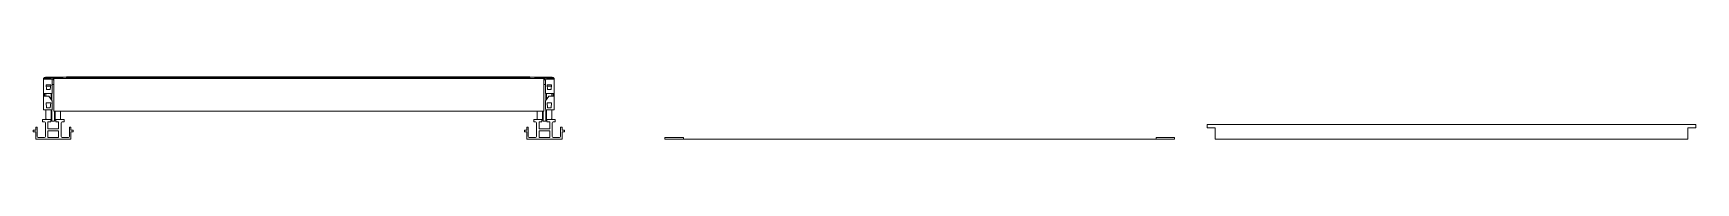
# Model space of a CAD drawing. Header units: millimetres. Extents: x -380 to 34475, y -4 to 3612.
# Drawn here: x 7899 to 11301, y 0 to 127 of the extents above; entities that cross this region are included whole.
import ezdxf

# ---------------------------------------------------------------- set-up
doc = ezdxf.new("R2010")
doc.units = ezdxf.units.MM
doc.header["$LTSCALE"] = 0.5
doc.layers.add('Видимый контур (ГОСТ)', color=7, linetype='Continuous', lineweight=0)

# ---------------------------------------------------------------- blocks, each defined once
blk = doc.blocks.new('*U19')
at = {"layer": 'Видимый контур (ГОСТ)'}
for p, q in [((21, 93.5), (21, 122.5)), ((25, 122.5), (21, 122.5)), ((23.3, 123.6), (21.7, 124.7)), ((25, 126.5), (57, 126.5)), ((57, 124.5), (25, 124.5)), ((25, 122.5), (37, 122.5)), ((27.3, 101.1), (26.3, 111.1)), ((26.3, 111.1), (35.8, 111.1)), ((35.4, 108), (27.5, 108)), ((35.8, 111.1), (34.7, 101.1)), ((39, 120.5), (39, 93.5)), ((42, 111.5), (39, 111.5)), ((40.5, 121.5), (40.5, 124.5)), ((41.5, 121.5), (40.5, 121.5)), ((41.5, 124.5), (41.5, 121.5)), ((42, 124), (1045, 124)), ((42, 124), (42, 121)), ((42, 60), (42, 121)), ((68.3, 126.5), (57, 126.5)), ((60.3, 124.7), (59.3, 124)), ((68.3, 125.8), (68.3, 127)), ((68.3, 127), (1016.3, 127)), ((68.3, 125.8), (68.3, 125.2)), ((1016.3, 125.8), (68.3, 125.8)), ((68.3, 125.2), (68.3, 124)), ((1016.3, 127), (1016.3, 125.8)), ((1028.3, 126.5), (1016.3, 126.5)), ((1016.3, 125.2), (1016.3, 125.8)), ((1016.3, 124), (1016.3, 125.2)), ((1027.7, 124), (1026.7, 124.7)), ((1030, 126.5), (1028.3, 126.5)), ((1030, 126.5), (1062, 126.5)), ((1062, 124.5), (1030, 124.5)), ((1045, 121), (1045, 124)), ((1045, 121), (1045, 60)), ((1048, 111.5), (1045, 111.5)), ((1045.5, 121.5), (1045.5, 124.5)), ((1046.5, 121.5), (1045.5, 121.5)), ((1046.5, 124.5), (1046.5, 121.5)), ((1048, 93.5), (1048, 120.5)), ((1050, 122.5), (1062, 122.5)), ((1052.3, 101.1), (1051.3, 111.1)), ((1051.3, 111.1), (1060.8, 111.1)), ((1059.5, 108), (1051.6, 108)), ((1060.8, 111.1), (1059.7, 101.1)), ((1066, 122.5), (1062, 122.5)), ((1065.3, 124.7), (1063.7, 123.6)), ((1066, 122.5), (1066, 93.5)), ((21, 92.5), (21, 93.5)), ((25, 93.5), (21, 93.5)), ((21, 87.5), (21, 92.5)), ((21, 59.5), (21, 87.5)), ((21, 87.5), (25, 87.5)), ((23, 93.5), (23, 92.5)), ((23, 92.5), (23, 87.5)), ((25, 93.5), (39, 93.5)), ((32, 87.5), (25, 87.5)), ((26, 93.5), (26, 87.5)), ((27.3, 64.1), (26.3, 74.1)), ((26.3, 74.1), (35.8, 74.1)), ((34.7, 101.1), (27.3, 101.1)), ((39, 78.5), (32, 87.5)), ((35.8, 74.1), (34.7, 64.1)), ((37, 93.5), (37, 81.1)), ((38.3, 93.5), (38.3, 79.4)), ((39, 78.5), (39, 61.5)), ((1048, 93.5), (1062, 93.5)), ((1055, 87.5), (1048, 78.5)), ((1048, 61.5), (1048, 78.5)), ((1048.7, 93.5), (1048.7, 79.4)), ((1050, 93.5), (1050, 81.1)), ((1052.3, 64.1), (1051.3, 74.1)), ((1051.3, 74.1), (1060.8, 74.1)), ((1059.7, 101.1), (1052.3, 101.1)), ((1062, 87.5), (1055, 87.5)), ((1060.8, 74.1), (1059.7, 64.1)), ((1061, 93.5), (1061, 87.5)), ((1066, 93.5), (1062, 93.5)), ((1062, 87.5), (1066, 87.5)), ((1064, 92.5), (1064, 93.5)), ((1064, 87.5), (1064, 92.5)), ((1066, 93.5), (1066, 92.5)), ((1066, 92.5), (1066, 87.5)), ((1066, 87.5), (1066, 59.5)), ((19, 40), (19, 35)), ((36, 40), (19, 40)), ((19, 35), (23, 35)), ((21, 59.5), (25, 59.5)), ((37, 59.5), (25, 59.5)), ((26, 59.5), (26, 41.5)), ((34.7, 64.1), (27.3, 64.1)), ((30, 35), (36, 35)), ((30, 21), (30, 35)), ((37, 40), (36, 40)), ((36, 35), (36, 40)), ((37, 59.5), (37, 40)), ((37, 40), (38.3, 36.5)), ((38.3, 60), (38.3, 36.5)), ((38.3, 36.5), (43.7, 36.5)), ((42, 60), (42, 57)), ((1045, 57), (42, 57)), ((43.7, 57), (43.7, 36.5)), ((45, 40), (43.7, 36.5)), ((45, 57), (45, 40)), ((46, 40), (45, 40)), ((46, 40), (46, 35)), ((63, 40), (46, 40)), ((46, 35), (52, 35)), ((52, 35), (52, 21)), ((56, 57), (56, 41.5)), ((59, 35), (63, 35)), ((63, 35), (63, 40)), ((1024, 40), (1024, 35)), ((1041, 40), (1024, 40)), ((1024, 35), (1028, 35)), ((1031, 57), (1031, 41.5)), ((1035, 35), (1041, 35)), ((1035, 21), (1035, 35)), ((1042, 40), (1041, 40)), ((1041, 35), (1041, 40)), ((1042, 57), (1042, 40)), ((1042, 40), (1043.3, 36.5)), ((1043.3, 57), (1043.3, 36.5)), ((1043.3, 36.5), (1048.7, 36.5)), ((1045, 57), (1045, 60)), ((1048.7, 60), (1048.7, 36.5)), ((1050, 40), (1048.7, 36.5)), ((1062, 59.5), (1050, 59.5)), ((1050, 59.5), (1050, 40)), ((1051, 40), (1050, 40)), ((1051, 40), (1051, 35)), ((1068, 40), (1051, 40)), ((1051, 35), (1057, 35)), ((1059.7, 64.1), (1052.3, 64.1)), ((1057, 35), (1057, 21)), ((1061, 59.5), (1061, 41.5)), ((1062, 59.5), (1066, 59.5)), ((1064, 35), (1068, 35)), ((1068, 35), (1068, 40)), ((0, 18), (0, 15)), ((5, 18), (0, 18)), ((0, 15), (5, 15)), ((5, 24), (5, 18)), ((8, 24), (5, 24)), ((5, 15), (5, 0)), ((5, 0), (77, 0)), ((8, 5), (8, 24)), ((23, 3), (10, 3)), ((25, 33), (25, 5)), ((52, 21), (30, 21)), ((30, 3), (30, 17)), ((30, 17), (52, 17)), ((52, 3), (30, 3)), ((52, 17), (52, 3)), ((57, 5), (57, 33)), ((72, 3), (59, 3)), ((74, 24), (74, 5)), ((77, 24), (74, 24)), ((77, 18), (77, 24)), ((82, 18), (77, 18)), ((77, 15), (82, 15)), ((77, 0), (77, 15)), ((82, 15), (82, 18)), ((1005, 18), (1005, 15)), ((1010, 18), (1005, 18)), ((1005, 15), (1010, 15)), ((1010, 24), (1010, 18)), ((1013, 24), (1010, 24)), ((1010, 15), (1010, 0)), ((1010, 0), (1082, 0)), ((1013, 5), (1013, 24)), ((1028, 3), (1015, 3)), ((1030, 33), (1030, 5)), ((1057, 21), (1035, 21)), ((1035, 3), (1035, 17)), ((1035, 17), (1057, 17)), ((1057, 3), (1035, 3)), ((1057, 17), (1057, 3)), ((1062, 5), (1062, 33)), ((1077, 3), (1064, 3)), ((1079, 24), (1079, 5)), ((1082, 24), (1079, 24)), ((1082, 18), (1082, 24)), ((1087, 18), (1082, 18)), ((1082, 15), (1087, 15)), ((1082, 0), (1082, 15)), ((1087, 15), (1087, 18))]:
    blk.add_line(p, q, dxfattribs=at)
for centre, radius, start, end in [((25, 122.5), 4, 161.055, 180), ((25, 122.5), 4, 90, 146.5775), ((25, 122.5), 2, 176.5775, 180), ((25, 122.5), 2, 90, 146.5775), ((27.5, 106.5), 1.5, 90, 126.5606), ((37, 120.5), 2, 0, 90), ((57, 122.5), 4, 33.4225, 90), ((57, 122.5), 2, 48.5904, 90), ((1030, 122.5), 4, 90, 146.5775), ((1030, 122.5), 2, 90, 131.4096), ((1050, 120.5), 2, 90, 180), ((1059.5, 106.5), 1.5, 53.4394, 90), ((1062, 122.5), 4, 33.4225, 90), ((1062, 122.5), 2, 33.4225, 90), ((1062, 122.5), 2, 0, 3.4225), ((1062, 122.5), 4, 0, 18.945), ((23, 33), 2, 0, 90), ((27.5, 41.5), 1.5, 180, 270), ((37, 61.5), 2, 270, 0), ((54.5, 41.5), 1.5, 270, 0), ((59, 33), 2, 90, 180), ((1028, 33), 2, 0, 90), ((1032.5, 41.5), 1.5, 180, 270), ((1050, 61.5), 2, 180, 270), ((1059.5, 41.5), 1.5, 270, 0), ((1064, 33), 2, 90, 180), ((10, 5), 2, 180, 270), ((23, 5), 2, 270, 0), ((59, 5), 2, 180, 270), ((72, 5), 2, 270, 0), ((1015, 5), 2, 180, 270), ((1028, 5), 2, 270, 0), ((1064, 5), 2, 180, 270), ((1077, 5), 2, 270, 0)]:
    blk.add_arc(centre, radius, start, end, dxfattribs=at)
for points, knots in [([(21.7, 124.7), (21.7, 124.7), (21.6, 124.7), (21.6, 124.6), (21.6, 124.5), (21.5, 124.4), (21.4, 124.3), (21.3, 124), (21.3, 123.9), (21.2, 123.8)], [0.6164668, 0.6164668, 0.6164668, 0.6164668, 0.6541513, 0.6541513, 0.6918358, 0.6918358, 0.7300141, 0.7300141, 0.7681925, 0.7681925, 0.7681925, 0.7681925]), ([(23, 122.6), (23, 122.8), (23, 122.9), (23.1, 123.1), (23.1, 123.3), (23.2, 123.4), (23.3, 123.5), (23.3, 123.6), (23.3, 123.6), (23.3, 123.6)], [0.223739, 0.223739, 0.223739, 0.223739, 0.263683, 0.263683, 0.303627, 0.303627, 0.3413596, 0.3413596, 0.3790922, 0.3790922, 0.3790922, 0.3790922]), ([(60.7, 124), (60.7, 124.1), (60.7, 124.1), (60.6, 124.3), (60.5, 124.4), (60.4, 124.5), (60.4, 124.6), (60.4, 124.7), (60.3, 124.7), (60.3, 124.7)], [0.4857732, 0.4857732, 0.4857732, 0.4857732, 0.5029195, 0.5029195, 0.5410979, 0.5410979, 0.5787824, 0.5787824, 0.6164668, 0.6164668, 0.6164668, 0.6164668]), ([(1026.7, 124.7), (1026.7, 124.7), (1026.6, 124.7), (1026.6, 124.6), (1026.6, 124.5), (1026.5, 124.4), (1026.4, 124.3), (1026.3, 124.1), (1026.3, 124.1), (1026.3, 124)], [0.6164668, 0.6164668, 0.6164668, 0.6164668, 0.6541513, 0.6541513, 0.6918358, 0.6918358, 0.7300141, 0.7300141, 0.7471605, 0.7471605, 0.7471605, 0.7471605]), ([(1063.7, 123.6), (1063.7, 123.6), (1063.7, 123.6), (1063.7, 123.5), (1063.8, 123.4), (1063.9, 123.3), (1063.9, 123.1), (1064, 122.9), (1064, 122.8), (1064, 122.6)], [0.3790922, 0.3790922, 0.3790922, 0.3790922, 0.4168248, 0.4168248, 0.4545574, 0.4545574, 0.4945014, 0.4945014, 0.5344454, 0.5344454, 0.5344454, 0.5344454]), ([(1065.8, 123.8), (1065.7, 123.9), (1065.7, 124), (1065.6, 124.3), (1065.5, 124.4), (1065.4, 124.5), (1065.4, 124.6), (1065.4, 124.7), (1065.3, 124.7), (1065.3, 124.7)], [0.4647412, 0.4647412, 0.4647412, 0.4647412, 0.5029195, 0.5029195, 0.5410979, 0.5410979, 0.5787824, 0.5787824, 0.6164668, 0.6164668, 0.6164668, 0.6164668])]:
    blk.add_open_spline(points, degree=3, knots=knots, dxfattribs=at)
blk = doc.blocks.new('StatOporaFront')
at = {"layer": 'Видимый контур (ГОСТ)'}
blk.add_line((38, 0), (1005, 0), dxfattribs=at)
for points in [[(0, 0), (0, 3), (38, 3), (38, 0)], [(1005, 0), (1005, 3), (1043, 3), (1043, 0)]]:
    blk.add_lwpolyline(points, close=True, dxfattribs=at)
blk = doc.blocks.new('*U30')
at = {"layer": 'Видимый контур (ГОСТ)'}
blk.add_lwpolyline([(16.5, 0), (16.5, 23), (0, 23), (0, 30), (1000, 30), (1000, 23), (983.5, 23), (983.5, 0)], close=True, dxfattribs=at)

msp = doc.modelspace()

# ---------------------------------------------------------------- block references
for name, p in [('*U19', (7899, 0)), ('StatOporaFront', (9191.4, 0)), ('*U30', (10300.8, 0))]:
    msp.add_blockref(name, p)

doc.saveas('drawing.dxf')
